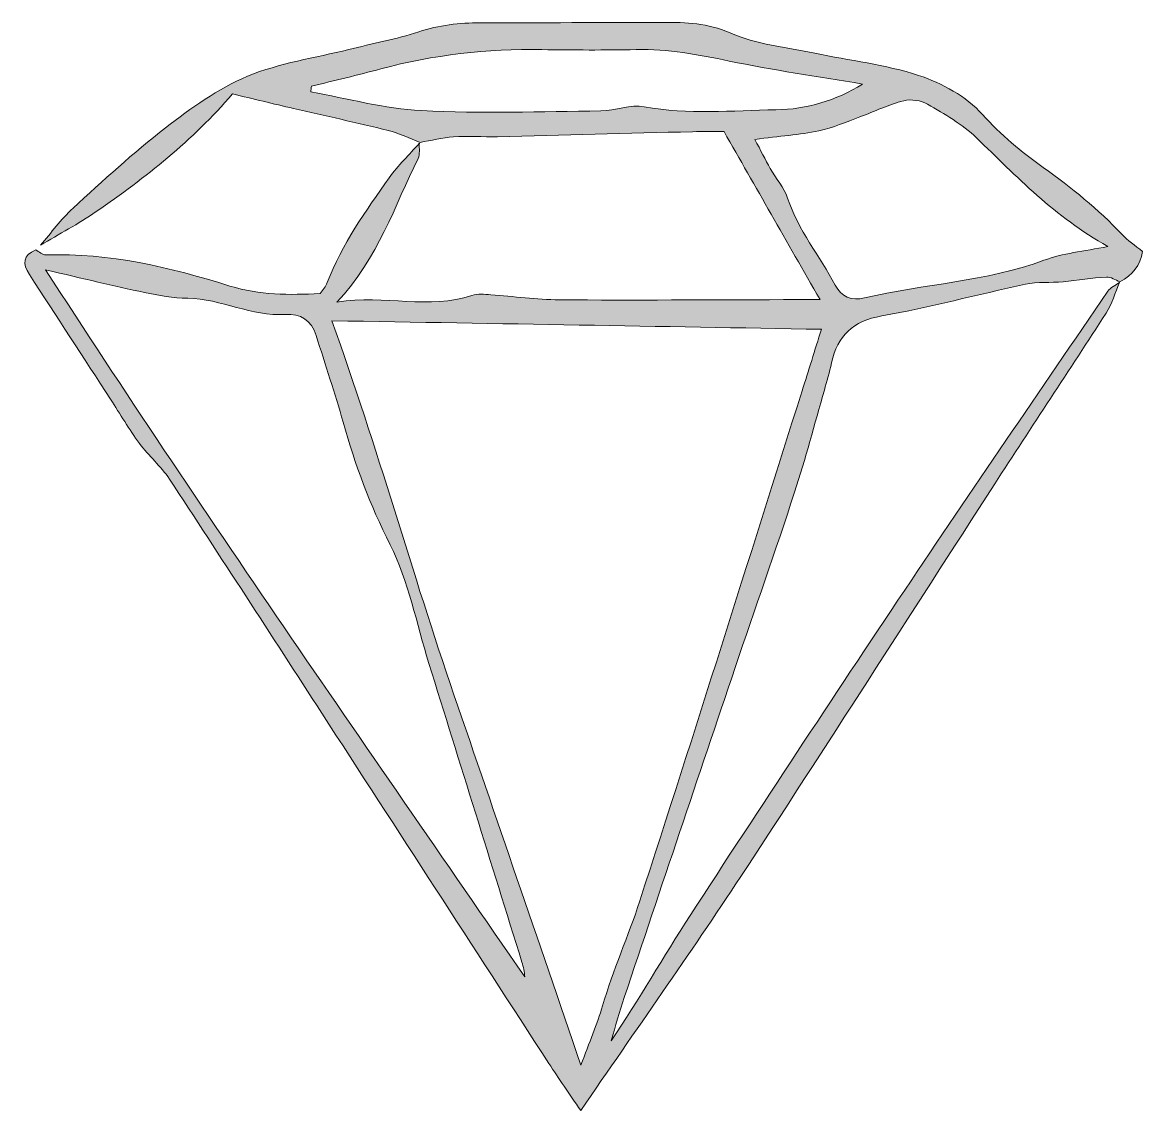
# Model space of a CAD drawing. Header units: inches. Extents: x 65 to 1962, y -1948 to -104.
import ezdxf

# ---------------------------------------------------------------- set-up
doc = ezdxf.new("R2010")
doc.units = ezdxf.units.IN
doc.header["$MEASUREMENT"] = 0
doc.layers.add('Layer 1', color=7, linetype='Continuous')

# ---------------------------------------------------------------- blocks, each defined once
blk = doc.blocks.new('block 3')
at = {"layer": 'Layer 1', "true_color": 0xffffff}
h = blk.add_hatch(color=7, dxfattribs=at)
h.dxf.hatch_style = 2
edge = h.paths.add_edge_path()
edge.add_spline(control_points=[(1922.9, -545.1), (1915.5, -562.5), (1910.4, -581.3), (1900.3, -596.9), (1838, -693.8), (1774.2, -789.7), (1711.7, -886.4), (1568.3, -1108.1), (1426.5, -1330.9), (1281.6, -1551.6), (1195.1, -1683.2), (1104, -1811.8), (1010.6, -1948.1), (991, -1919.1), (973.4, -1893.9), (956.7, -1868.2), (828.4, -1670.4), (700.3, -1472.5), (572.1, -1274.7), (486.3, -1142.4), (400.8, -1009.9), (314.1, -878.1), (299.8, -856.3), (278.9, -838.9), (263.4, -817.8), (245.7, -793.9), (230.7, -768), (214.5, -743), (168.7, -672.6), (122.9, -602.1), (77, -531.7), (65.2, -513.6), (65.6, -499), (87.7, -489.8), (93.5, -492.8), (99.4, -498.6), (105, -498.4), (212.6, -494.6), (315.1, -519.6), (416.7, -551.1), (466.4, -566.6), (517.5, -566.4), (569.2, -564), (573.8, -557.1), (578.9, -551.7), (581.4, -545.4), (606.5, -480.3), (646.3, -423.8), (686.4, -367.6), (701.3, -346.7), (720.3, -328.6), (737.4, -309.2), (736.8, -317.8), (738.7, -327.7), (735.2, -334.9), (695.3, -415.4), (668.2, -503), (597.9, -578.5), (680, -565.4), (753.7, -591.6), (826.5, -567), (836.1, -563.8), (847.7, -565.2), (858.3, -565.9), (897.1, -568.6), (935.8, -574.2), (974.6, -574.5), (1101, -575.4), (1227.5, -574.4), (1353.9, -574.2), (1371.3, -574.1), (1388.7, -574.2), (1415.9, -574.2), (1359, -474.5), (1306.7, -383.1), (1253.3, -289.6), (1235.6, -289.6), (1217.9, -289.2), (1200.2, -289.7), (1090.1, -292.4), (980, -295.5), (869.8, -298.1), (844.9, -298.7), (819.9, -296.9), (795.1, -298.5), (776.1, -299.7), (757.4, -304.5), (738.5, -307.8), (720.6, -301), (703.2, -292.3), (684.7, -287.6), (631.5, -274.4), (577.8, -262.8), (524.3, -250.4), (490.1, -242.4), (456.1, -234.1), (421.1, -225.7), (353.2, -304.9), (273.7, -367.3), (190.3, -425), (160.1, -445.9), (127.3, -463.1), (95.7, -482), (114, -461), (130.5, -438), (150.9, -419.3), (201.9, -372.6), (252.8, -325.4), (307.5, -283.2), (350.7, -249.8), (396.5, -216.6), (446.3, -195.8), (500.4, -173.2), (560.5, -164.8), (617.9, -150.4), (657.4, -140.5), (697.8, -133.2), (736.3, -120.5), (770.8, -109.2), (805.1, -105), (840.9, -105.1), (944.1, -105.4), (1047.4, -104.5), (1150.6, -104.5), (1189, -104.5), (1225.3, -105.3), (1263.5, -122.3), (1307.8, -141.9), (1358.9, -146.4), (1407.2, -156.7), (1465.9, -169.2), (1526.4, -175.7), (1582.9, -194.4), (1622.3, -207.5), (1663.9, -229.9), (1690.8, -260.3), (1722, -295.2), (1757.1, -323.8), (1793.8, -350.1), (1841.8, -384.4), (1887, -420.9), (1927.3, -463.7), (1936.9, -473.9), (1948.8, -481.9), (1962.1, -492.9), (1958.1, -515.8), (1945.3, -532.8), (1923.8, -543.9), (1916.2, -541.1), (1908.4, -535.5), (1901, -535.9), (1876.4, -537.5), (1852, -541.7), (1827.5, -543.9), (1806.2, -545.8), (1784.3, -543.8), (1763.6, -548.2), (1682.4, -565.4), (1602.1, -587.4), (1520.5, -601.8), (1471.4, -610.4), (1445.5, -635.1), (1435.4, -681.5), (1432, -697), (1427.6, -712.3), (1423.2, -727.6), (1406.6, -785.3), (1391.4, -843.5), (1372.8, -900.5), (1340.4, -999.8), (1305.6, -1098.3), (1272.2, -1197.3), (1209.4, -1383.6), (1146.8, -1569.9), (1084.4, -1756.3), (1076.3, -1780.5), (1069.5, -1805.2), (1062.2, -1829.7), (1109.8, -1760.1), (1150.4, -1687.3), (1195.8, -1617.6), (1315.8, -1433.1), (1436.9, -1249.3), (1559.3, -1066.4), (1672.8, -896.8), (1788.3, -728.7), (1903.3, -560.1), (1907.7, -553.7), (1916.3, -550), (1922.9, -545.1)], knot_values=[0, 0, 0, 0, 1, 1, 1, 2, 2, 2, 3, 3, 3, 4, 4, 4, 5, 5, 5, 6, 6, 6, 7, 7, 7, 8, 8, 8, 9, 9, 9, 10, 10, 10, 11, 11, 11, 12, 12, 12, 13, 13, 13, 14, 14, 14, 15, 15, 15, 16, 16, 16, 17, 17, 17, 18, 18, 18, 19, 19, 19, 20, 20, 20, 21, 21, 21, 22, 22, 22, 23, 23, 23, 24, 24, 24, 25, 25, 25, 26, 26, 26, 27, 27, 27, 28, 28, 28, 29, 29, 29, 30, 30, 30, 31, 31, 31, 32, 32, 32, 33, 33, 33, 34, 34, 34, 35, 35, 35, 36, 36, 36, 37, 37, 37, 38, 38, 38, 39, 39, 39, 40, 40, 40, 41, 41, 41, 42, 42, 42, 43, 43, 43, 44, 44, 44, 45, 45, 45, 46, 46, 46, 47, 47, 47, 48, 48, 48, 49, 49, 49, 50, 50, 50, 51, 51, 51, 52, 52, 52, 53, 53, 53, 54, 54, 54, 55, 55, 55, 56, 56, 56, 57, 57, 57, 58, 58, 58, 59, 59, 59, 60, 60, 60, 61, 61, 61, 62, 62, 62, 63, 63, 63, 63], degree=3, periodic=1)
edge = h.paths.add_edge_path()
edge.add_spline(control_points=[(589.3, -610), (667.1, -826.3), (725, -1037.1), (796, -1243.8), (867, -1450.4), (937.6, -1657.2), (1011, -1871.3), (1025.4, -1832.1), (1038.5, -1801.8), (1047.6, -1770.5), (1065.3, -1709.9), (1091.3, -1652.4), (1110.7, -1592.8), (1204.1, -1305.4), (1294.2, -1017), (1385.5, -728.9), (1396.4, -694.4), (1407.1, -660), (1418.2, -624.4), (1144.2, -619.6), (874.8, -614.9), (589.3, -610)], knot_values=[0, 0, 0, 0, 1, 1, 1, 2, 2, 2, 3, 3, 3, 4, 4, 4, 5, 5, 5, 6, 6, 6, 7, 7, 7, 7], degree=3, periodic=1)
edge = h.paths.add_edge_path()
edge.add_spline(control_points=[(104.5, -523.7), (369.6, -934.1), (644.3, -1326.5), (915.8, -1721.6), (915.6, -1712.8), (913.6, -1704.6), (911.1, -1696.6), (858.6, -1527.8), (806.1, -1359.1), (753.5, -1190.4), (732.5, -1122.9), (719.4, -1051.4), (687.9, -989.3), (653.9, -922.2), (628.4, -853.7), (608.4, -782), (594.6, -732.7), (577.7, -684.3), (562.9, -635.2), (554.8, -608.8), (535.3, -597.4), (510.5, -599.1), (453, -603), (401.8, -572.7), (345.2, -571.9), (320.7, -571.6), (296, -567.2), (271.9, -562.1), (220.3, -551.2), (169.1, -538.6), (104.5, -523.7)], knot_values=[0, 0, 0, 0, 1, 1, 1, 2, 2, 2, 3, 3, 3, 4, 4, 4, 5, 5, 5, 6, 6, 6, 7, 7, 7, 8, 8, 8, 9, 9, 9, 10, 10, 10, 10], degree=3, periodic=1)
edge = h.paths.add_edge_path()
edge.add_spline(control_points=[(1305.5, -302.6), (1315.4, -321.4), (1323.1, -336.9), (1331.6, -352), (1341.2, -368.9), (1354.8, -384.3), (1360.9, -402.3), (1379.1, -456.5), (1415.3, -500.4), (1441.7, -549.8), (1451.9, -568.9), (1469.3, -576.8), (1491.3, -571.4), (1591.8, -546.9), (1696.9, -544.4), (1795.1, -507.5), (1826.6, -495.6), (1861.5, -492.7), (1903.3, -484), (1812.8, -433.7), (1748.4, -365.2), (1680.8, -300), (1657, -277), (1626.8, -259.9), (1597.9, -243), (1586.8, -236.6), (1570, -234.1), (1557.7, -237.2), (1532.3, -243.7), (1508.2, -255.4), (1483.4, -264.5), (1460.4, -272.9), (1437.6, -283.3), (1413.8, -288.2), (1381.2, -294.9), (1347.6, -297.2), (1305.5, -302.6)], knot_values=[0, 0, 0, 0, 1, 1, 1, 2, 2, 2, 3, 3, 3, 4, 4, 4, 5, 5, 5, 6, 6, 6, 7, 7, 7, 8, 8, 8, 9, 9, 9, 10, 10, 10, 11, 11, 11, 12, 12, 12, 12], degree=3, periodic=1)
edge = h.paths.add_edge_path()
edge.add_spline(control_points=[(554.5, -212.6), (554.2, -215.9), (553.9, -219.1), (553.6, -222.3), (616.1, -233.4), (678.3, -250.7), (741.2, -254), (842.2, -259.2), (943.7, -255.6), (1044.9, -254.5), (1069.5, -254.3), (1095.1, -243), (1118.2, -247.3), (1192.6, -261), (1267, -253.7), (1341.3, -252.6), (1393.3, -251.7), (1443.1, -237.1), (1487.8, -208.9), (1411.2, -195.9), (1336.1, -185.3), (1262, -169.9), (1209.8, -159), (1158.2, -149.2), (1104.6, -150.5), (1051.4, -151.7), (998, -151.3), (944.8, -150.6), (852.3, -149.3), (761.4, -159.2), (672, -183.3), (633, -193.8), (593.7, -202.9), (554.5, -212.6)], knot_values=[0, 0, 0, 0, 1, 1, 1, 2, 2, 2, 3, 3, 3, 4, 4, 4, 5, 5, 5, 6, 6, 6, 7, 7, 7, 8, 8, 8, 9, 9, 9, 10, 10, 10, 11, 11, 11, 11], degree=3, periodic=1)
at = {"layer": 'Layer 1', "lineweight": 0}
for points, knots in [([(1922.9, -545.1), (1915.5, -562.5), (1910.4, -581.3), (1900.3, -596.9), (1838, -693.8), (1774.2, -789.7), (1711.7, -886.4), (1568.3, -1108.1), (1426.5, -1330.9), (1281.6, -1551.6), (1195.1, -1683.2), (1104, -1811.8), (1010.6, -1948.1), (991, -1919.1), (973.4, -1893.9), (956.7, -1868.2), (828.4, -1670.4), (700.3, -1472.5), (572.1, -1274.7), (486.3, -1142.4), (400.8, -1009.9), (314.1, -878.1), (299.8, -856.3), (278.9, -838.9), (263.4, -817.8), (245.7, -793.9), (230.7, -768), (214.5, -743), (168.7, -672.6), (122.9, -602.1), (77, -531.7), (65.2, -513.6), (65.6, -499), (87.7, -489.8), (93.5, -492.8), (99.4, -498.6), (105, -498.4), (212.6, -494.6), (315.1, -519.6), (416.7, -551.1), (466.4, -566.6), (517.5, -566.4), (569.2, -564), (573.8, -557.1), (578.9, -551.7), (581.4, -545.4), (606.5, -480.3), (646.3, -423.8), (686.4, -367.6), (701.3, -346.7), (720.3, -328.6), (737.4, -309.2), (736.8, -317.8), (738.7, -327.7), (735.2, -334.9), (695.3, -415.4), (668.2, -503), (597.9, -578.5), (680, -565.4), (753.7, -591.6), (826.5, -567), (836.1, -563.8), (847.7, -565.2), (858.3, -565.9), (897.1, -568.6), (935.8, -574.2), (974.6, -574.5), (1101, -575.4), (1227.5, -574.4), (1353.9, -574.2), (1371.3, -574.1), (1388.7, -574.2), (1415.9, -574.2), (1359, -474.5), (1306.7, -383.1), (1253.3, -289.6), (1235.6, -289.6), (1217.9, -289.2), (1200.2, -289.7), (1090.1, -292.4), (980, -295.5), (869.8, -298.1), (844.9, -298.7), (819.9, -296.9), (795.1, -298.5), (776.1, -299.7), (757.4, -304.5), (738.5, -307.8), (720.6, -301), (703.2, -292.3), (684.7, -287.6), (631.5, -274.4), (577.8, -262.8), (524.3, -250.4), (490.1, -242.4), (456.1, -234.1), (421.1, -225.7), (353.2, -304.9), (273.7, -367.3), (190.3, -425), (160.1, -445.9), (127.3, -463.1), (95.7, -482), (114, -461), (130.5, -438), (150.9, -419.3), (201.9, -372.6), (252.8, -325.4), (307.5, -283.2), (350.7, -249.8), (396.5, -216.6), (446.3, -195.8), (500.4, -173.2), (560.5, -164.8), (617.9, -150.4), (657.4, -140.5), (697.8, -133.2), (736.3, -120.5), (770.8, -109.2), (805.1, -105), (840.9, -105.1), (944.1, -105.4), (1047.4, -104.5), (1150.6, -104.5), (1189, -104.5), (1225.3, -105.3), (1263.5, -122.3), (1307.8, -141.9), (1358.9, -146.4), (1407.2, -156.7), (1465.9, -169.2), (1526.4, -175.7), (1582.9, -194.4), (1622.3, -207.5), (1663.9, -229.9), (1690.8, -260.3), (1722, -295.2), (1757.1, -323.8), (1793.8, -350.1), (1841.8, -384.4), (1887, -420.9), (1927.3, -463.7), (1936.9, -473.9), (1948.8, -481.9), (1962.1, -492.9), (1958.1, -515.8), (1945.3, -532.8), (1923.8, -543.9), (1916.2, -541.1), (1908.4, -535.5), (1901, -535.9), (1876.4, -537.5), (1852, -541.7), (1827.5, -543.9), (1806.2, -545.8), (1784.3, -543.8), (1763.6, -548.2), (1682.4, -565.4), (1602.1, -587.4), (1520.5, -601.8), (1471.4, -610.4), (1445.5, -635.1), (1435.4, -681.5), (1432, -697), (1427.6, -712.3), (1423.2, -727.6), (1406.6, -785.3), (1391.4, -843.5), (1372.8, -900.5), (1340.4, -999.8), (1305.6, -1098.3), (1272.2, -1197.3), (1209.4, -1383.6), (1146.8, -1569.9), (1084.4, -1756.3), (1076.3, -1780.5), (1069.5, -1805.2), (1062.2, -1829.7), (1109.8, -1760.1), (1150.4, -1687.3), (1195.8, -1617.6), (1315.8, -1433.1), (1436.9, -1249.3), (1559.3, -1066.4), (1672.8, -896.8), (1788.3, -728.7), (1903.3, -560.1), (1907.7, -553.7), (1916.3, -550), (1922.9, -545.1)], [0, 0, 0, 0, 1, 1, 1, 2, 2, 2, 3, 3, 3, 4, 4, 4, 5, 5, 5, 6, 6, 6, 7, 7, 7, 8, 8, 8, 9, 9, 9, 10, 10, 10, 11, 11, 11, 12, 12, 12, 13, 13, 13, 14, 14, 14, 15, 15, 15, 16, 16, 16, 17, 17, 17, 18, 18, 18, 19, 19, 19, 20, 20, 20, 21, 21, 21, 22, 22, 22, 23, 23, 23, 24, 24, 24, 25, 25, 25, 26, 26, 26, 27, 27, 27, 28, 28, 28, 29, 29, 29, 30, 30, 30, 31, 31, 31, 32, 32, 32, 33, 33, 33, 34, 34, 34, 35, 35, 35, 36, 36, 36, 37, 37, 37, 38, 38, 38, 39, 39, 39, 40, 40, 40, 41, 41, 41, 42, 42, 42, 43, 43, 43, 44, 44, 44, 45, 45, 45, 46, 46, 46, 47, 47, 47, 48, 48, 48, 49, 49, 49, 50, 50, 50, 51, 51, 51, 52, 52, 52, 53, 53, 53, 54, 54, 54, 55, 55, 55, 56, 56, 56, 57, 57, 57, 58, 58, 58, 59, 59, 59, 60, 60, 60, 61, 61, 61, 62, 62, 62, 63, 63, 63, 63]), ([(554.5, -212.6), (554.2, -215.9), (553.9, -219.1), (553.6, -222.3), (616.1, -233.4), (678.3, -250.7), (741.2, -254), (842.2, -259.2), (943.7, -255.6), (1044.9, -254.5), (1069.5, -254.3), (1095.1, -243), (1118.2, -247.3), (1192.6, -261), (1267, -253.7), (1341.3, -252.6), (1393.3, -251.7), (1443.1, -237.1), (1487.8, -208.9), (1411.2, -195.9), (1336.1, -185.3), (1262, -169.9), (1209.8, -159), (1158.2, -149.2), (1104.6, -150.5), (1051.4, -151.7), (998, -151.3), (944.8, -150.6), (852.3, -149.3), (761.4, -159.2), (672, -183.3), (633, -193.8), (593.7, -202.9), (554.5, -212.6)], [0, 0, 0, 0, 1, 1, 1, 2, 2, 2, 3, 3, 3, 4, 4, 4, 5, 5, 5, 6, 6, 6, 7, 7, 7, 8, 8, 8, 9, 9, 9, 10, 10, 10, 11, 11, 11, 11]), ([(1305.5, -302.6), (1315.4, -321.4), (1323.1, -336.9), (1331.6, -352), (1341.2, -368.9), (1354.8, -384.3), (1360.9, -402.3), (1379.1, -456.5), (1415.3, -500.4), (1441.7, -549.8), (1451.9, -568.9), (1469.3, -576.8), (1491.3, -571.4), (1591.8, -546.9), (1696.9, -544.4), (1795.1, -507.5), (1826.6, -495.6), (1861.5, -492.7), (1903.3, -484), (1812.8, -433.7), (1748.4, -365.2), (1680.8, -300), (1657, -277), (1626.8, -259.9), (1597.9, -243), (1586.8, -236.6), (1570, -234.1), (1557.7, -237.2), (1532.3, -243.7), (1508.2, -255.4), (1483.4, -264.5), (1460.4, -272.9), (1437.6, -283.3), (1413.8, -288.2), (1381.2, -294.9), (1347.6, -297.2), (1305.5, -302.6)], [0, 0, 0, 0, 1, 1, 1, 2, 2, 2, 3, 3, 3, 4, 4, 4, 5, 5, 5, 6, 6, 6, 7, 7, 7, 8, 8, 8, 9, 9, 9, 10, 10, 10, 11, 11, 11, 12, 12, 12, 12]), ([(104.5, -523.7), (369.6, -934.1), (644.3, -1326.5), (915.8, -1721.6), (915.6, -1712.8), (913.6, -1704.6), (911.1, -1696.6), (858.6, -1527.8), (806.1, -1359.1), (753.5, -1190.4), (732.5, -1122.9), (719.4, -1051.4), (687.9, -989.3), (653.9, -922.2), (628.4, -853.7), (608.4, -782), (594.6, -732.7), (577.7, -684.3), (562.9, -635.2), (554.8, -608.8), (535.3, -597.4), (510.5, -599.1), (453, -603), (401.8, -572.7), (345.2, -571.9), (320.7, -571.6), (296, -567.2), (271.9, -562.1), (220.3, -551.2), (169.1, -538.6), (104.5, -523.7)], [0, 0, 0, 0, 1, 1, 1, 2, 2, 2, 3, 3, 3, 4, 4, 4, 5, 5, 5, 6, 6, 6, 7, 7, 7, 8, 8, 8, 9, 9, 9, 10, 10, 10, 10]), ([(589.3, -610), (667.1, -826.3), (725, -1037.1), (796, -1243.8), (867, -1450.4), (937.6, -1657.2), (1011, -1871.3), (1025.4, -1832.1), (1038.5, -1801.8), (1047.6, -1770.5), (1065.3, -1709.9), (1091.3, -1652.4), (1110.7, -1592.8), (1204.1, -1305.4), (1294.2, -1017), (1385.5, -728.9), (1396.4, -694.4), (1407.1, -660), (1418.2, -624.4), (1144.2, -619.6), (874.8, -614.9), (589.3, -610)], [0, 0, 0, 0, 1, 1, 1, 2, 2, 2, 3, 3, 3, 4, 4, 4, 5, 5, 5, 6, 6, 6, 7, 7, 7, 7])]:
    blk.add_open_spline(points, degree=3, knots=knots, dxfattribs=at)
blk = doc.blocks.new('block 2')
at = {"layer": 'Layer 1'}
blk.add_blockref('block 3', (0, 0), dxfattribs=at)

msp = doc.modelspace()

# ---------------------------------------------------------------- block references
at = {"layer": 'Layer 1'}
msp.add_blockref('block 2', (0, 0), dxfattribs=at)

doc.saveas('drawing.dxf')
